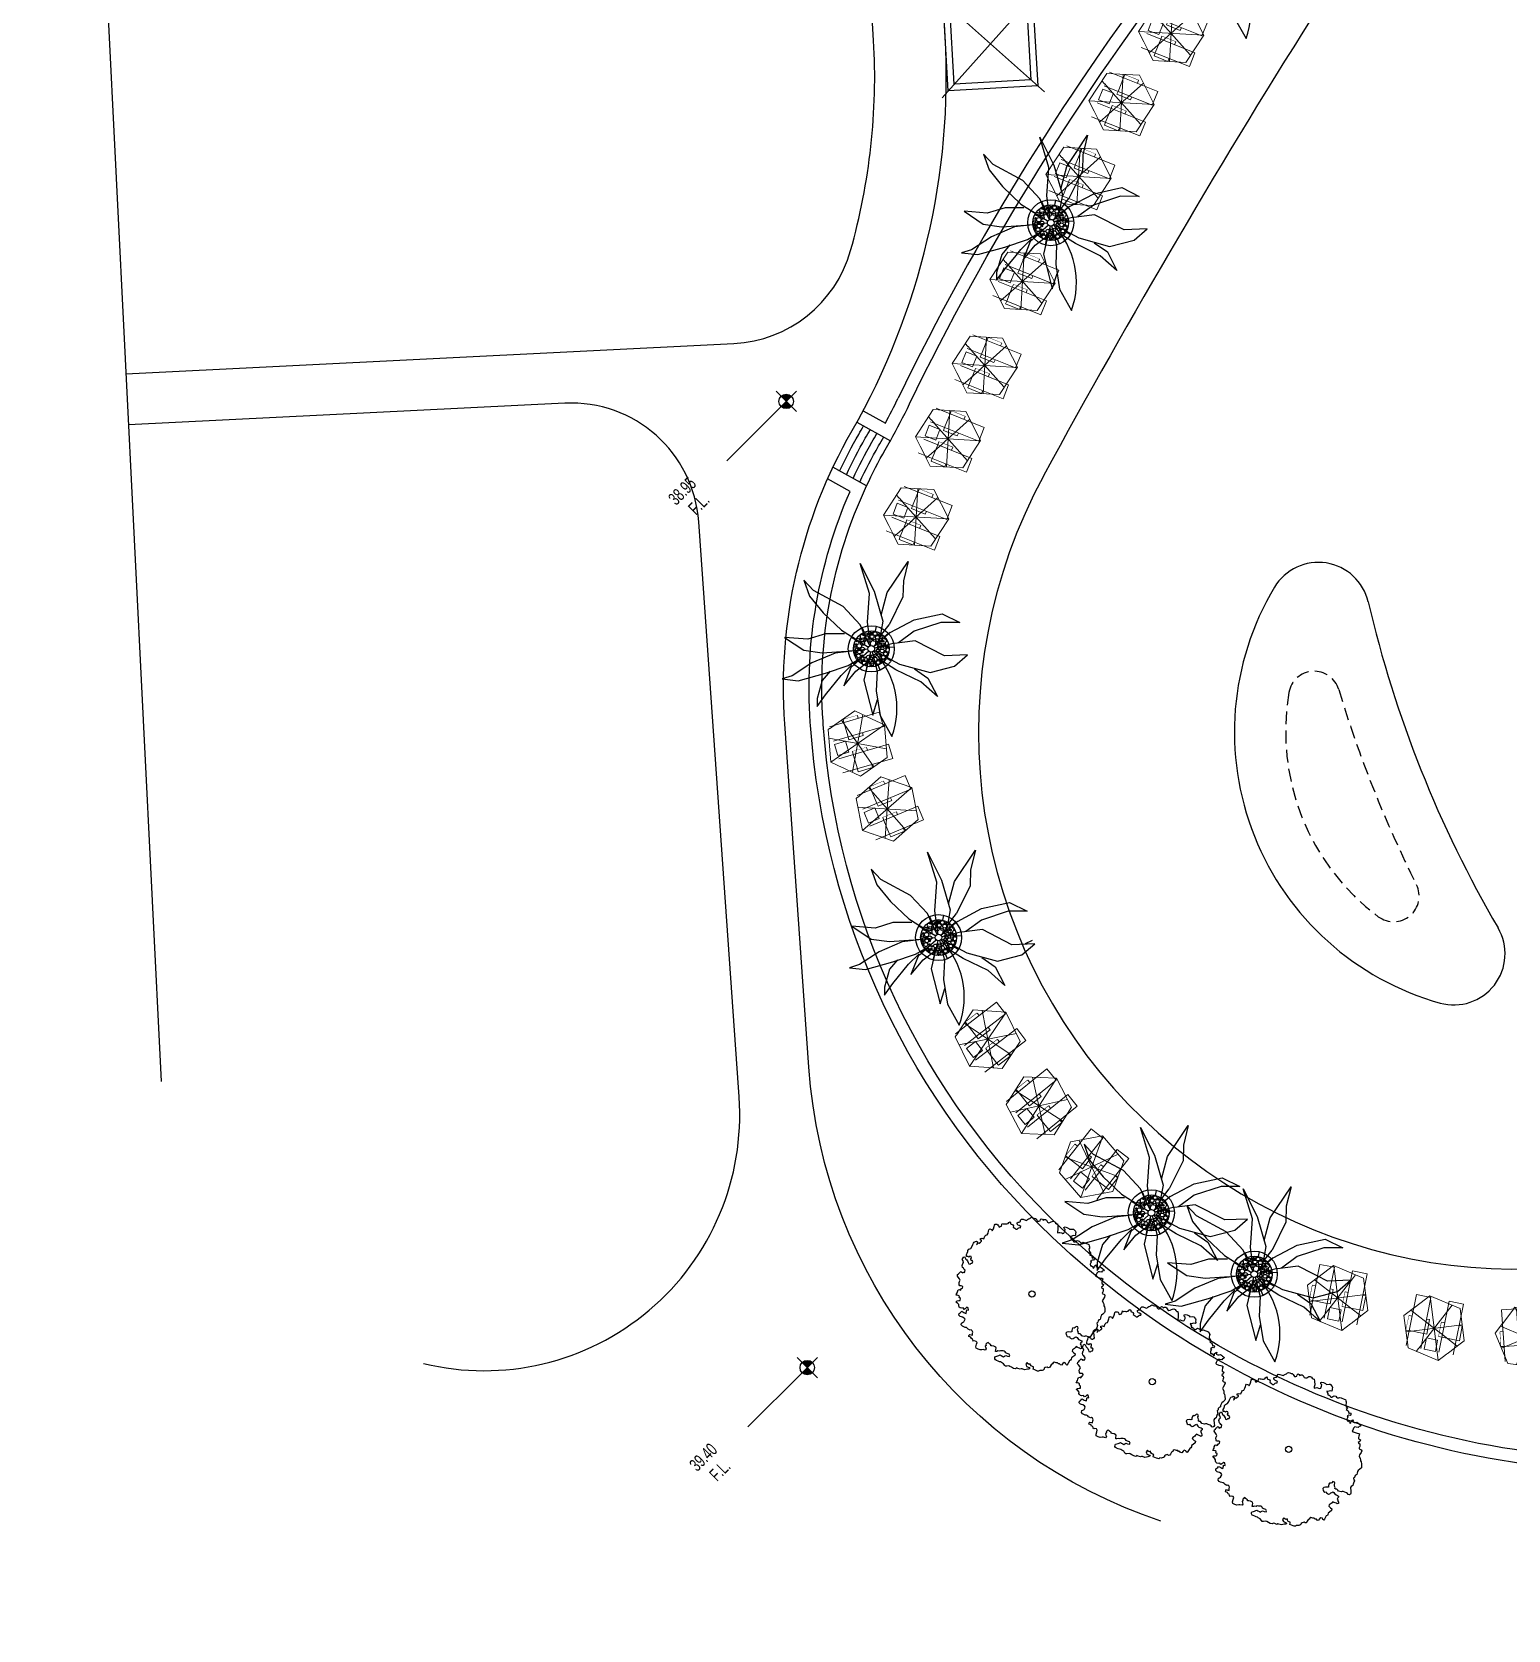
# Model space of a CAD drawing. Extents: x 309418 to 1212698, y 3438380 to 6877191.
# Drawn here: x 606401.6 to 606459.2, y 3438819.9 to 3438882.4 of the extents above; entities that cross this region are included whole.
import ezdxf
from ezdxf.enums import TextEntityAlignment as Align

# ---------------------------------------------------------------- set-up
doc = ezdxf.new("R2010")
doc.units = 0
doc.header["$MEASUREMENT"] = 0
doc.set_wipeout_variables(frame=1)
doc.linetypes.add('DASHED', pattern=[0.75, 0.5, -0.25])
for name, color, linetype in [('ACTIVITIES KOISKS', 210, 'Continuous'), ('CR-GL$0$CR-SW', 4, 'Continuous'), ('Draft _ Lines', 20, 'Continuous'), ('DRAFT LINES', 32, 'Continuous'), ('LA-GNRL-NOTES-Text-03', 240, 'Continuous'), ('LA-HARD-PAVE-HATCH-MARBLE-TYPE (PV - MT-BG-01-AN - RA- ∅ - 01)', 227, 'Continuous'), ('LA-HARD-PAVE-HATCH-WOOD-TYPE( PV - WO-DW-01-∅ - ∅-∅ - 04)', 17, 'Continuous'), ('LA-HARD-PAVE-LINE-01', 30, 'Continuous'), ('LA-PLNT-PALMS', 251, 'Continuous'), ('LA-PLNT-TREE-TRUNK', 52, 'Continuous'), ('LA-RC WALL', 5, 'Continuous'), ('LA-STAIRS', 10, 'Continuous'), ('Tree-Delonix regia', 71, 'Continuous')]:
    doc.layers.add(name, color=color, linetype=linetype)
doc.layers.add('HW-LA-SF-LOUNGE CHAIRS', color=215, linetype='Continuous', lineweight=0)
doc.layers.add('L-CON-SF-CABANA', color=215, linetype='Continuous', lineweight=0)
doc.layers.add('LA-GRAD-Spot Levels', color=7, linetype='Continuous', true_color=0xa50029)
doc.styles.add('TXT- (3)', font='gh-general font.shx', dxfattribs={"width": 0.7})

# ---------------------------------------------------------------- blocks, each defined once
blk = doc.blocks.new('Lounge 1')
at = {"lineweight": 13, "extrusion": (0, 0, -1)}
blk.add_line((0.411, 1.439), (0.411, 0.859), dxfattribs=at)
blk.add_wipeout([(0.29, 0.859), (0.29, 0), (-0.29, 0), (-0.29, 0.859), (-0.411, 0.859), (-0.411, 1.439), (-0.29, 1.439), (-0.29, 2.03), (0.29, 2.03), (0.29, 1.439), (0.411, 1.439), (0.411, 0.859)])
at = {"extrusion": (0, 0, -1)}
for p, q in [((-0.29, 2.03), (-0.29, 0)), ((0.29, 2.03), (0.29, 0)), ((0.29, 0), (-0.29, 0))]:
    blk.add_line(p, q, dxfattribs=at)
at = {"lineweight": 13, "extrusion": (0, 0, -1)}
for p, q in [((-0.29, 1.439), (-0.411, 1.439)), ((-0.411, 1.439), (-0.411, 0.859)), ((0.411, 1.439), (0.29, 1.439)), ((-0.29, 0.859), (-0.411, 0.859)), ((0.411, 0.859), (0.29, 0.859))]:
    blk.add_line(p, q, dxfattribs=at)
blk.add_lwpolyline([(0.29, 1.439), (-0.29, 1.439)])
blk = doc.blocks.new('umbrella')
blk.add_lwpolyline([(-0.328, 1.236), (-1.23, 0.331), (-0.897, -0.902), (0.338, -1.231), (1.239, -0.326), (0.907, 0.907)], close=True)
for points in [[(0.329, -1.229), (-0.331, 1.235)], [(1.074, 0.287), (-1.064, -0.282)]]:
    blk.add_lwpolyline(points)
at = {"layer": 'L-CON-SF-CABANA', "extrusion": (0, 0, -1)}
for p, q in [((0.575, 0.995), (-0.571, -0.989)), ((-0.987, 0.575), (0.996, -0.57))]:
    blk.add_line(p, q, dxfattribs=at)
blk = doc.blocks.new('LA-SIDE TABLE-0')
at = {"layer": 'HW-LA-SF-LOUNGE CHAIRS'}
blk.add_lwpolyline([(-0.161, 0.157), (0.161, -0.157), (-0.153, -0.479), (-0.475, -0.166)], close=True, dxfattribs=at)
blk = doc.blocks.new('*U421')
at = {"layer": 'HW-LA-SF-LOUNGE CHAIRS', "rotation": 30.44760118810925}
blk.add_blockref('Lounge 1', (1.148, -0.666), dxfattribs=at)
blk.add_blockref('Lounge 1', (0.027, -1.325), dxfattribs=at)
at = {"rotation": 74.65787302724749}
blk.add_blockref('LA-SIDE TABLE-0', (-0.441, 0.755), dxfattribs=at)
at = {"layer": 'HW-LA-SF-LOUNGE CHAIRS', "rotation": 33.95659446592843}
blk.add_blockref('umbrella', (0.005, -0.004), dxfattribs=at)
blk = doc.blocks.new('*U422')
at = {"layer": 'HW-LA-SF-LOUNGE CHAIRS', "rotation": 31.83241864095566}
blk.add_blockref('Lounge 1', (1.163, -0.638), dxfattribs=at)
blk.add_blockref('Lounge 1', (0.059, -1.323), dxfattribs=at)
at = {"rotation": 76.04269048009391}
blk.add_blockref('LA-SIDE TABLE-0', (-0.46, 0.744), dxfattribs=at)
at = {"layer": 'HW-LA-SF-LOUNGE CHAIRS', "rotation": 35.34141191877483}
blk.add_blockref('umbrella', (0.005, -0.004), dxfattribs=at)
blk = doc.blocks.new('*U466')
at = {"layer": 'HW-LA-SF-LOUNGE CHAIRS', "rotation": 71.50284653801025}
blk.add_blockref('Lounge 1', (1.303, 0.252), dxfattribs=at)
blk.add_blockref('Lounge 1', (0.89, -0.981), dxfattribs=at)
at = {"rotation": 115.7131183771485}
blk.add_blockref('LA-SIDE TABLE-0', (-0.829, 0.279), dxfattribs=at)
at = {"layer": 'HW-LA-SF-LOUNGE CHAIRS', "rotation": 75.01183981582942}
blk.add_blockref('umbrella', (0.006, 0), dxfattribs=at)
blk = doc.blocks.new('*U467')
at = {"layer": 'HW-LA-SF-LOUNGE CHAIRS', "rotation": 71.50284653801025}
blk.add_blockref('Lounge 1', (1.303, 0.252), dxfattribs=at)
blk.add_blockref('Lounge 1', (0.89, -0.981), dxfattribs=at)
at = {"rotation": 115.7131183771485}
blk.add_blockref('LA-SIDE TABLE-0', (-0.829, 0.279), dxfattribs=at)
at = {"layer": 'HW-LA-SF-LOUNGE CHAIRS', "rotation": 75.01183981582942}
blk.add_blockref('umbrella', (0.006, 0), dxfattribs=at)
blk = doc.blocks.new('*U468')
at = {"layer": 'HW-LA-SF-LOUNGE CHAIRS', "rotation": 86.93205961759354}
for p in [(1.189, 0.589), (1.119, -0.709)]:
    blk.add_blockref('Lounge 1', p, dxfattribs=at)
at = {"rotation": 131.1423314567318}
blk.add_blockref('LA-SIDE TABLE-0', (-0.873, 0.049), dxfattribs=at)
at = {"layer": 'HW-LA-SF-LOUNGE CHAIRS', "rotation": 90.44105289541272}
blk.add_blockref('umbrella', (0.006, 0.002), dxfattribs=at)
blk = doc.blocks.new('GH-B-LA-HD-FURN-Tree-Pit-140-C2')
blk.add_wipeout([(-0.285, 0.639), (-0.331, 0.617), (-0.371, 0.593), (-0.464, 0.524), (-0.509, 0.48), (-0.547, 0.437), (-0.566, 0.411), (-0.593, 0.373), (-0.614, 0.337), (-0.643, 0.276), (-0.665, 0.22), (-0.683, 0.154), (-0.692, 0.107), (-0.698, 0.047), (-0.7, 0.008), (-0.7, -0.016), (-0.696, -0.075), (-0.684, -0.149), (-0.657, -0.241), (-0.632, -0.301), (-0.605, -0.352), (-0.578, -0.395), (-0.516, -0.473), (-0.43, -0.552), (-0.377, -0.59), (-0.308, -0.629), (-0.192, -0.673), (-0.137, -0.686), (-0.026, -0.7), (0.028, -0.699), (0.16, -0.681), (0.232, -0.66), (0.287, -0.638), (0.411, -0.567), (0.473, -0.516), (0.517, -0.472), (0.565, -0.413), (0.608, -0.346), (0.66, -0.234), (0.679, -0.17), (0.695, -0.08), (0.699, 0.027), (0.674, 0.189), (0.649, 0.262), (0.618, 0.329), (0.576, 0.398), (0.529, 0.458), (0.47, 0.518), (0.414, 0.565), (0.336, 0.614), (0.277, 0.643), (0.234, 0.66), (0.176, 0.677), (0.135, 0.687), (0.1, 0.693), (0.045, 0.699), (0.004, 0.7), (-0.03, 0.699), (-0.071, 0.696), (-0.096, 0.693), (-0.124, 0.689), (-0.195, 0.672)])
at = {"linetype": 'Continuous', "ltscale": 7}
blk.add_circle((0, 0), 0.7, dxfattribs=at)
for centre, radius in [((0, 0), 0.7), ((-0.106, 0.624, 0), 0.0312), ((-0.592, 0.009, 0), 0.0312), ((-0.526, 0.216, 0), 0.0751), ((-0.542, 0.345, 0), 0.0312), ((-0.482, 0.387, 0), 0.0312), ((-0.442, 0.118, 0), 0.0312), ((-0.432, -0.011, 0), 0.0312), ((-0.385, 0.277, 0), 0.0744), ((-0.38, 0.429, 0), 0.0489), ((-0.345, 0.538, 0), 0.0489), ((-0.319, 0.363, 0), 0.0312), ((-0.319, 0.189, 0), 0.0312), ((-0.223, 0.255, 0), 0.0751), ((-0.203, 0.436, 0), 0.0864), ((-0.239, 0.566, 0), 0.0312), ((-0.046, 0.394, 0), 0.0751), ((-0.067, 0.526, 0), 0.0489), ((0.025, 0.561, 0), 0.0312), ((0.091, 0.494, 0), 0.0489), ((0.075, 0.397, 0), 0.0312), ((0.163, 0.33, 0), 0.0312), ((0.221, 0.245, 0), 0.0744), ((0.226, 0.418, 0), 0.0751), ((0.247, 0.56, 0), 0.0312), ((0.336, -0.05, 0), 0.0744), ((0.328, 0.519, 0), 0.0489), ((0.314, 0.186, 0), 0.0312), ((0.342, 0.102, 0), 0.0489), ((0.39, 0.277, 0), 0.0744), ((0.396, 0.429, 0), 0.0489), ((0.498, 0.095, 0), 0.0751), ((0.498, -0.073, 0), 0.0751), ((0.48, 0.346, 0), 0.0312), ((0.553, 0.255, 0), 0.0751), ((0.602, 0.143, 0), 0.0312), ((-0.664, -0.034, 0), 0.0312), ((-0.602, -0.135, 0), 0.0744), ((-0.523, -0.055, 0), 0.0312), ((-0.508, -0.414, 0), 0.0312), ((-0.505, -0.182, 0), 0.0312), ((-0.43, -0.174, 0), 0.0312), ((-0.406, -0.372, 0), 0.0489), ((-0.386, -0.273, 0), 0.0489), ((-0.327, -0.118, 0), 0.0744), ((-0.345, -0.437, 0), 0.0312), ((-0.285, -0.24, 0), 0.0489), ((-0.249, -0.546, 0), 0.0751), ((-0.229, -0.365, 0), 0.0864), ((-0.214, -0.155, 0), 0.0312), ((-0.175, -0.631, 0), 0.0312), ((-0.144, -0.505, 0), 0.0312), ((-0.11, -0.277, 0), 0.0489), ((-0.086, -0.557, 0), 0.0489), ((0.043, -0.574, 0), 0.0751), ((0.028, -0.318, 0), 0.0489), ((0.011, -0.474, 0), 0.0312), ((0.049, -0.404, 0), 0.0312), ((0.112, -0.242, 0), 0.0489), ((0.195, -0.556, 0), 0.0744), ((0.2, -0.382, 0), 0.0751), ((0.184, -0.17, 0), 0.0312), ((0.211, -0.253, 0), 0.0489), ((0.255, -0.157, 0), 0.0312), ((0.274, -0.477, 0), 0.0312), ((0.346, -0.263, 0), 0.0489), ((0.37, -0.372, 0), 0.0489), ((0.384, -0.154, 0), 0.0312), ((0.454, -0.455, 0), 0.0312), ((0.456, -0.261, 0), 0.0312), ((0.521, -0.179, 0), 0.0312), ((0.01, -0.669, 0), 0.0312)]:
    blk.add_circle(centre, radius)
for centre, radius, start, end in [((-0.141, 0.712, 0), 0.0489, 225.13359, 337.31896), ((0.053, 0.676, 0), 0.0744, 161.29619, 9.73208), ((0.228, 0.639, 0), 0.0312, 117.36186, 23.37918), ((-0.738, 0.073, 0), 0.0751, 300.56995, 48.13189), ((-0.667, 0.152, 0), 0.0312, 228.25091, 106.0031), ((-0.703, 0.259, 0), 0.0489, 338.95156, 340.5973), ((-0.617, 0.292, 0), 0.0312, 212.38699, 96.93294), ((-0.532, 0.493, 0), 0.0744, 249.8969, 24.44616), ((0.491, 0.534, 0), 0.0312, 191.31199, 263.52729), ((0.572, 0.436, 0), 0.0864, 143.86727, 290.7577), ((0.676, 0.067, 0), 0.0751, 82.37222, 288.96734), ((-0.683, -0.259, 0), 0.0489, 330.55443, 70.90521), ((-0.558, -0.308, 0), 0.0744, 243.04684, 174.73742), ((-0.568, -0.456, 0), 0.0312, 13.63317, 63.92155), ((-0.411, -0.524, 0), 0.0744, 297.59757, 166.13286), ((-0.345, -0.612, 0), 0.0312, 335.79609, 145.33578), ((0.364, -0.524, 0), 0.0744, 340.2974, 269.33505), ((0.527, -0.546, 0), 0.0751, 97.23348, 170.67419), ((0.547, -0.365, 0), 0.0864, 29.69595, 262.86872), ((0.661, -0.083, 0), 0.0489, 40.76282, 304.86097), ((0.672, -0.262, 0), 0.0489, 95.69847, 221.74846), ((0.664, -0.168, 0), 0.0312, 47.4763, 284.07386), ((0.73, -0.03, 0), 0.0312, 164.22546, 190.99296), ((-0.126, -0.734, 0), 0.0751, 29.1719, 131.34724), ((0.145, -0.71, 0), 0.0751, 33.568, 169.58741)]:
    blk.add_arc(centre, radius, start, end)
blk = doc.blocks.new('P200')
blk.add_lwpolyline([(0, -0.1), (0, 0.1)])
blk = doc.blocks.new('COARSE GRAVEL')
blk.add_wipeout([(0.677, 0.593), (0.693, 0.574), (0.693, 0.574), (0.73, 0.527), (0.758, 0.485), (0.793, 0.425), (0.81, 0.393), (0.831, 0.346), (0.85, 0.297), (0.867, 0.242), (0.883, 0.174), (0.894, 0.105), (0.899, 0.041), (0.9, -0.016), (0.898, -0.066), (0.892, -0.123), (0.88, -0.186), (0.867, -0.24), (0.848, -0.301), (0.82, -0.372), (0.79, -0.431), (0.757, -0.487), (0.72, -0.54), (0.681, -0.589), (0.641, -0.632), (0.605, -0.666), (0.579, -0.689), (0.53, -0.728), (0.477, -0.763), (0.444, -0.783), (0.404, -0.804), (0.374, -0.819), (0.305, -0.847), (0.25, -0.865), (0.153, -0.887), (0.088, -0.896), (0.02, -0.9), (-0.062, -0.898), (-0.179, -0.882), (-0.241, -0.867), (-0.295, -0.85), (-0.358, -0.826), (-0.43, -0.791), (-0.464, -0.771), (-0.526, -0.731), (-0.571, -0.696), (-0.616, -0.656), (-0.68, -0.59), (-0.714, -0.548), (-0.748, -0.5), (-0.791, -0.43), (-0.832, -0.343), (-0.866, -0.245), (-0.889, -0.14), (-0.899, -0.041), (-0.897, 0.077), (-0.881, 0.186), (-0.856, 0.277), (-0.839, 0.326), (-0.811, 0.39), (-0.778, 0.452), (-0.742, 0.509), (-0.702, 0.563), (-0.651, 0.621), (-0.592, 0.678), (-0.491, 0.754), (-0.4, 0.806), (-0.329, 0.838), (-0.192, 0.879), (-0.105, 0.894), (0.013, 0.9), (0.085, 0.896), (0.203, 0.877), (0.251, 0.864), (0.353, 0.828), (0.407, 0.803), (0.424, 0.794), (0.47, 0.768), (0.49, 0.755), (0.524, 0.732), (0.558, 0.706), (0.616, 0.656), (0.651, 0.622)])
at = {"rotation": 45.00000000604048}
blk.add_blockref('GH-B-LA-HD-FURN-Tree-Pit-140-C2', (0, 0), dxfattribs=at)
at = {"layer": 'LA-HARD-PAVE-HATCH-WOOD-TYPE( PV - WO-DW-01-∅ - ∅-∅ - 04)'}
blk.add_circle((0, 0), 0.9, dxfattribs=at)
at = {"layer": 'LA-HARD-PAVE-LINE-01'}
blk.add_circle((0, 0), 0.7, dxfattribs=at)
at = {"layer": 'LA-HARD-PAVE-HATCH-WOOD-TYPE( PV - WO-DW-01-∅ - ∅-∅ - 04)'}
for p, rotation in [((-0.24, 0.763), 197.4295865630063), ((0.252, 0.759), 161.6197243753375), ((-0.8, 0.013), 269.0493109383438), ((-0.641, 0.479), 233.239448750675), ((0.649, 0.468), 125.8098621876688), ((-0.656, -0.457), 304.8591731260126), ((0.633, -0.489), 52.28875968901892), ((0.8, -0.027), 88.09862187668766), ((-0.265, -0.755), 340.6690353136814), ((0.227, -0.767), 16.47889750135008)]:
    blk.add_blockref('P200', p, dxfattribs=dict(at, rotation=rotation))
blk = doc.blocks.new('GH-B-LA-PL-PALM')
for p, q in [((-1.517, 2.964), (-2.174, 3.082)), ((-2.174, 3.082), (-1.583, 2.408)), ((-0.725, 2.373), (-1.517, 2.964)), ((-2.808, 1.298), (-2.97, 2.047)), ((-2.97, 2.047), (-2.513, 1.474)), ((-1.583, 2.408), (-1.319, 1.141)), ((-0.226, 1.232), (-0.725, 2.373)), ((-1.933, 0.598), (-2.808, 1.298)), ((-2.513, 1.474), (-1.587, 0.875)), ((-1.587, 0.875), (-0.851, 0.675)), ((-1.319, 1.141), (-0.653, 0.504)), ((-0.022, 0.123), (-0.226, 1.232)), ((-0.955, 0.175), (-1.933, 0.598)), ((-0.955, 0.175), (-0.123, 0.023)), ((-0.653, 0.504), (-0.099, 0.076)), ((-0.585, -0.034), (-1.172, -0.045)), ((0.206, -1.184), (0.662, -1.757)), ((0.662, -1.757), (1.267, -2.163)), ((1.267, -2.163), (1.777, -2.915))]:
    blk.add_line(p, q)
for points in [[(-0.451, 1.808), (-0.499, 2.44), (-0.17, 3.188), (-0.209, 2.316), (0.031, 1.265), (0.106, 0.609)], [(0.075, 0.1), (0.543, 0.728), (1.155, 1.179), (1.809, 1.901), (2.162, 2.778)], [(0.112, 0.054), (1.131, 0.546), (1.977, 1.672), (1.392, 1.44)], [(-0.085, -0.091), (-0.721, -0.772), (-1.64, -1.411), (-2.332, -2.431), (-1.827, -1.319), (-1.132, -0.325), (-0.476, 0.023), (-0.125, 0.006)], [(0.484, -0.064), (1.072, -0.167), (1.803, 0.069), (1.06, 0.076), (0.462, 0.223)], [(-1.27, -0.522), (-2.104, -0.891), (-3.563, -1.025), (-2.852, -0.688), (-2.355, -0.309), (-1.172, -0.045)], [(-0.056, -0.112), (-0.459, -0.92), (-0.598, -1.887), (-0.356, -3.184), (-0.437, -3.729), (-0.092, -3.173), (0.082, -2.348), (0.165, -1.363), (0.015, -0.124)], [(0.089, -0.087), (1.018, -0.999), (1.885, -1.46), (2.766, -1.745), (3.106, -1.976), (2.762, -1.439), (1.868, -0.796), (1.076, -0.298), (0.553, -0.094), (0.123, -0.021)], [(1.682, -0.703), (2.163, -0.713), (2.841, -0.428), (3.079, -0.234), (2.524, -0.261), (1.55, -0.256), (0.968, -0.194)], [(1.777, -2.915), (1.7, -2.02), (1.329, -1.394), (0.682, -0.702)]]:
    blk.add_lwpolyline(points)
blk.add_arc((3.175, -0.24), 3.184, 108.55511, 173.42729)
at = {"layer": 'LA-PLNT-TREE-TRUNK'}
blk.add_circle((0, 0), 0.131, dxfattribs=at)
blk = doc.blocks.new('*U27')
for points in [[(0, -0.00113, -0.414214), (-0.00113, 0), (0, 0)], [(0, 0.00113, -0.414214), (0.00113, 0), (0, 0)]]:
    blk.add_hatch(color=256).paths.add_polyline_path(points)
for p, q in [((-0.01314, 0), (-0.00113, 0)), ((-0.00225, 0), (0.00225, 0)), ((0, 0.00225), (0, -0.00225))]:
    blk.add_line(p, q)
blk.add_circle((0, 0), 0.00113)
at = {"layer": 'LA-GNRL-NOTES-Text-03', "style": 'TXT- (3)', "width": 0.7}
blk.add_attdef('LEVEL', text='', height=0.002, dxfattribs=at).set_placement((-0.00713, -0.00038), align=Align.BOTTOM_CENTER)
blk.add_attdef('TYPE', text='', height=0.002, dxfattribs=at).set_placement((-0.00713, -0.00042), align=Align.TOP_CENTER)
blk = doc.blocks.new('*U456')
at = {"layer": 'HW-LA-SF-LOUNGE CHAIRS', "rotation": 15.53398207630917}
blk.add_blockref('Lounge 1', (0.938, -0.939), dxfattribs=at)
blk.add_blockref('Lounge 1', (-0.315, -1.287), dxfattribs=at)
at = {"rotation": 59.74425391544742}
blk.add_blockref('LA-SIDE TABLE-0', (-0.232, 0.843), dxfattribs=at)
at = {"layer": 'HW-LA-SF-LOUNGE CHAIRS', "rotation": 19.04297535412834}
blk.add_blockref('umbrella', (0.004, -0.005), dxfattribs=at)
blk = doc.blocks.new('*U457')
at = {"layer": 'HW-LA-SF-LOUNGE CHAIRS', "rotation": 9.147516672550568}
blk.add_blockref('Lounge 1', (0.827, -1.037), dxfattribs=at)
blk.add_blockref('Lounge 1', (-0.456, -1.244), dxfattribs=at)
at = {"rotation": 53.35778851168882}
blk.add_blockref('LA-SIDE TABLE-0', (-0.137, 0.864), dxfattribs=at)
at = {"layer": 'HW-LA-SF-LOUNGE CHAIRS', "rotation": 12.65650995036974}
blk.add_blockref('umbrella', (0.003, -0.006), dxfattribs=at)
blk = doc.blocks.new('*U458')
at = {"layer": 'HW-LA-SF-LOUNGE CHAIRS', "rotation": 331.0439287670037}
blk.add_blockref('Lounge 1', (0.011, -1.327), dxfattribs=at)
blk.add_blockref('Lounge 1', (-1.126, -0.697), dxfattribs=at)
at = {"rotation": 15.25420060614196}
blk.add_blockref('LA-SIDE TABLE-0', (0.425, 0.764), dxfattribs=at)
at = {"layer": 'HW-LA-SF-LOUNGE CHAIRS', "rotation": 334.5529220448229}
blk.add_blockref('umbrella', (-0.001, -0.006), dxfattribs=at)
blk = doc.blocks.new('*U459')
at = {"layer": 'HW-LA-SF-LOUNGE CHAIRS', "rotation": 331.0439287670037}
blk.add_blockref('Lounge 1', (0.011, -1.327), dxfattribs=at)
blk.add_blockref('Lounge 1', (-1.126, -0.697), dxfattribs=at)
at = {"rotation": 15.25420060614196}
blk.add_blockref('LA-SIDE TABLE-0', (0.425, 0.764), dxfattribs=at)
at = {"layer": 'HW-LA-SF-LOUNGE CHAIRS', "rotation": 334.5529220448229}
blk.add_blockref('umbrella', (-0.001, -0.006), dxfattribs=at)
blk = doc.blocks.new('*U460')
at = {"layer": 'HW-LA-SF-LOUNGE CHAIRS', "rotation": 331.0439287670037}
blk.add_blockref('Lounge 1', (0.011, -1.327), dxfattribs=at)
blk.add_blockref('Lounge 1', (-1.126, -0.697), dxfattribs=at)
at = {"rotation": 15.25420060614196}
blk.add_blockref('LA-SIDE TABLE-0', (0.425, 0.764), dxfattribs=at)
at = {"layer": 'HW-LA-SF-LOUNGE CHAIRS', "rotation": 334.5529220448229}
blk.add_blockref('umbrella', (-0.001, -0.006), dxfattribs=at)
blk = doc.blocks.new('*U461')
at = {"layer": 'HW-LA-SF-LOUNGE CHAIRS', "rotation": 331.0439287670037}
blk.add_blockref('Lounge 1', (0.011, -1.327), dxfattribs=at)
blk.add_blockref('Lounge 1', (-1.126, -0.697), dxfattribs=at)
at = {"rotation": 15.25420060614196}
blk.add_blockref('LA-SIDE TABLE-0', (0.425, 0.764), dxfattribs=at)
at = {"layer": 'HW-LA-SF-LOUNGE CHAIRS', "rotation": 334.5529220448229}
blk.add_blockref('umbrella', (-0.001, -0.006), dxfattribs=at)
blk = doc.blocks.new('*U462')
at = {"layer": 'HW-LA-SF-LOUNGE CHAIRS', "rotation": 331.0439287670037}
blk.add_blockref('Lounge 1', (0.011, -1.327), dxfattribs=at)
blk.add_blockref('Lounge 1', (-1.126, -0.697), dxfattribs=at)
at = {"rotation": 15.25420060614196}
blk.add_blockref('LA-SIDE TABLE-0', (0.425, 0.764), dxfattribs=at)
at = {"layer": 'HW-LA-SF-LOUNGE CHAIRS', "rotation": 334.5529220448229}
blk.add_blockref('umbrella', (-0.001, -0.006), dxfattribs=at)
blk = doc.blocks.new('*U463')
at = {"layer": 'HW-LA-SF-LOUNGE CHAIRS', "rotation": 331.0439287670037}
blk.add_blockref('Lounge 1', (0.011, -1.327), dxfattribs=at)
blk.add_blockref('Lounge 1', (-1.126, -0.697), dxfattribs=at)
at = {"rotation": 15.25420060614196}
blk.add_blockref('LA-SIDE TABLE-0', (0.425, 0.764), dxfattribs=at)
at = {"layer": 'HW-LA-SF-LOUNGE CHAIRS', "rotation": 334.5529220448229}
blk.add_blockref('umbrella', (-0.001, -0.006), dxfattribs=at)
blk = doc.blocks.new('*U464')
at = {"layer": 'HW-LA-SF-LOUNGE CHAIRS', "rotation": 331.0439287670037}
blk.add_blockref('Lounge 1', (0.011, -1.327), dxfattribs=at)
blk.add_blockref('Lounge 1', (-1.126, -0.697), dxfattribs=at)
at = {"rotation": 15.25420060614196}
blk.add_blockref('LA-SIDE TABLE-0', (0.425, 0.764), dxfattribs=at)
at = {"layer": 'HW-LA-SF-LOUNGE CHAIRS', "rotation": 334.5529220448229}
blk.add_blockref('umbrella', (-0.001, -0.006), dxfattribs=at)
blk = doc.blocks.new('Delonix regia')
at = {"linetype": 'Continuous'}
blk.add_lwpolyline([(2.746, -0.535), (2.736, -0.575), (2.722, -0.616), (2.664, -0.605), (2.668, -0.648), (2.68, -0.697), (2.659, -0.734), (2.623, -0.79), (2.679, -0.804), (2.666, -0.866), (2.599, -0.87), (2.571, -0.833), (2.505, -0.801), (2.5, -0.85), (2.456, -0.861), (2.399, -0.882), (2.358, -0.933), (2.388, -0.966), (2.392, -1.03), (2.362, -1.086), (2.408, -1.09), (2.458, -1.056), (2.512, -1.06), (2.55, -1.08), (2.55, -1.08), (2.55, -1.08), (2.486, -1.111), (2.507, -1.185), (2.541, -1.221), (2.585, -1.246), (2.588, -1.292), (2.596, -1.351), (2.604, -1.444), (2.555, -1.441), (2.514, -1.423), (2.467, -1.426), (2.422, -1.361), (2.392, -1.317), (2.321, -1.31), (2.249, -1.337), (2.204, -1.346), (2.208, -1.393), (2.239, -1.477), (2.272, -1.547), (2.302, -1.59), (2.312, -1.635), (2.27, -1.65), (2.232, -1.678), (2.186, -1.702), (2.151, -1.736), (2.166, -1.812), (2.1, -1.837), (2.038, -1.819), (2.019, -1.86), (2.035, -1.902), (1.996, -1.944), (1.958, -1.972), (1.91, -1.99), (1.87, -2.012), (1.902, -2.096), (1.885, -2.143), (1.825, -2.166), (1.71, -2.188), (1.662, -2.206), (1.629, -2.3), (1.596, -2.34), (1.56, -2.374), (1.55, -2.419), (1.503, -2.477), (1.425, -2.561), (1.385, -2.583), (1.299, -2.574), (1.226, -2.56), (1.175, -2.572), (1.118, -2.601), (1.074, -2.631), (1.024, -2.608), (0.972, -2.614), (0.928, -2.644), (0.877, -2.635), (0.846, -2.681), (0.827, -2.722), (0.737, -2.756), (0.695, -2.772), (0.652, -2.802), (0.576, -2.782), (0.529, -2.786), (0.431, -2.891), (0.385, -2.949), (0.34, -2.959), (0.295, -2.948), (0.268, -2.911), (0.284, -2.864), (0.274, -2.819), (0.248, -2.747), (0.225, -2.687), (0.197, -2.649), (0.156, -2.631), (0.132, -2.585), (0.108, -2.539), (0.119, -2.494), (0.127, -2.443), (0.093, -2.407), (0.09, -2.361), (0.132, -2.345), (0.149, -2.298), (0.191, -2.248), (0.24, -2.23), (0.264, -2.186), (0.236, -2.128), (0.181, -2.128), (0.134, -2.112), (0.106, -2.074), (0.054, -2.08), (-0.004, -2.109), (-0.04, -2.142), (-0.077, -2.115), (-0.112, -2.06), (-0.176, -2.015), (-0.231, -2.015), (-0.275, -2.08), (-0.292, -2.127), (-0.282, -2.171), (-0.237, -2.202), (-0.255, -2.243), (-0.236, -2.332), (-0.193, -2.357), (-0.147, -2.367), (-0.102, -2.378), (-0.061, -2.397), (-0.058, -2.443), (-0.068, -2.488), (-0.076, -2.539), (-0.055, -2.579), (-0.043, -2.629), (-0.027, -2.672), (-0.063, -2.705), (-0.108, -2.695), (-0.158, -2.707), (-0.169, -2.752), (-0.196, -2.789), (-0.214, -2.83), (-0.25, -2.864), (-0.291, -2.845), (-0.295, -2.799), (-0.319, -2.753), (-0.334, -2.711), (-0.346, -2.661), (-0.393, -2.664), (-0.442, -2.662), (-0.532, -2.641), (-0.58, -2.659), (-0.585, -2.756), (-0.574, -2.821), (-0.63, -2.855), (-0.732, -2.839), (-0.793, -2.82), (-0.837, -2.85), (-0.881, -2.86), (-0.929, -2.844), (-1.068, -2.875), (-1.12, -2.881), (-1.124, -2.834), (-1.099, -2.791), (-1.122, -2.731), (-1.179, -2.725), (-1.272, -2.732), (-1.287, -2.69), (-1.279, -2.639), (-1.313, -2.603), (-1.31, -2.555), (-1.344, -2.519), (-1.36, -2.477), (-1.382, -2.437), (-1.427, -2.427), (-1.471, -2.436), (-1.524, -2.422), (-1.601, -2.437), (-1.651, -2.449), (-1.691, -2.416), (-1.695, -2.369), (-1.764, -2.326), (-1.764, -2.326), (-1.808, -2.312), (-1.842, -2.34), (-1.892, -2.329), (-1.931, -2.305), (-1.966, -2.273), (-1.994, -2.238), (-2.044, -2.226), (-2.072, -2.191), (-2.089, -2.145), (-2.112, -2.085), (-2.136, -2.019), (-2.092, -1.995), (-2.057, -1.967), (-2.079, -1.929), (-2.092, -1.874), (-2.071, -1.828), (-2.048, -1.789), (-2.098, -1.777), (-2.108, -1.728), (-2.099, -1.672), (-2.182, -1.673), (-2.205, -1.712), (-2.226, -1.757), (-2.187, -1.864), (-2.201, -1.907), (-2.246, -1.886), (-2.281, -1.853), (-2.323, -1.824), (-2.373, -1.789), (-2.415, -1.699), (-2.436, -1.662), (-2.479, -1.647), (-2.511, -1.561), (-2.531, -1.508), (-2.588, -1.499), (-2.628, -1.431), (-2.645, -1.346), (-2.663, -1.277), (-2.68, -1.231), (-2.745, -1.179), (-2.773, -1.144), (-2.774, -1.1), (-2.759, -1.018), (-2.776, -0.934), (-2.777, -0.889), (-2.808, -0.847), (-2.828, -0.794), (-2.852, -0.728), (-2.861, -0.685), (-2.849, -0.636), (-2.807, -0.605), (-2.765, -0.597), (-2.724, -0.627), (-2.685, -0.65), (-2.639, -0.671), (-2.594, -0.692), (-2.585, -0.734), (-2.567, -0.803), (-2.559, -0.845), (-2.512, -0.85), (-2.466, -0.871), (-2.441, -0.937), (-2.397, -0.996), (-2.354, -0.988), (-2.336, -0.936), (-2.366, -0.856), (-2.385, -0.803), (-2.371, -0.76), (-2.375, -0.709), (-2.399, -0.665), (-2.434, -0.632), (-2.465, -0.591), (-2.51, -0.57), (-2.537, -0.519), (-2.582, -0.498), (-2.611, -0.464), (-2.558, -0.421), (-2.507, -0.395), (-2.484, -0.356), (-2.507, -0.274), (-2.545, -0.212), (-2.573, -0.178), (-2.539, -0.149), (-2.556, -0.103), (-2.551, -0.056), (-2.552, -0.011), (-2.602, 0.001), (-2.656, 0.003), (-2.686, -0.038), (-2.733, -0.033), (-2.767, -0.083), (-2.788, -0.129), (-2.846, -0.136), (-2.889, -0.061), (-2.924, -0.028), (-2.98, 0.019), (-3.016, 0.096), (-3.039, 0.178), (-2.996, 0.225), (-2.908, 0.273), (-2.844, 0.304), (-2.832, 0.354), (-2.864, 0.418), (-2.903, 0.441), (-2.888, 0.484), (-2.865, 0.523), (-2.882, 0.569), (-2.882, 0.569), (-2.865, 0.616), (-2.877, 0.66), (-2.893, 0.702), (-2.854, 0.725), (-2.806, 0.726), (-2.782, 0.674), (-2.761, 0.629), (-2.698, 0.683), (-2.656, 0.699), (-2.634, 0.755), (-2.635, 0.807), (-2.674, 0.827), (-2.698, 0.905), (-2.69, 0.952), (-2.699, 1.001), (-2.729, 1.046), (-2.749, 1.1), (-2.765, 1.155), (-2.755, 1.22), (-2.691, 1.261), (-2.651, 1.246), (-2.601, 1.229), (-2.537, 1.244), (-2.493, 1.265), (-2.484, 1.312), (-2.502, 1.384), (-2.523, 1.428), (-2.54, 1.474), (-2.536, 1.545), (-2.484, 1.582), (-2.441, 1.572), (-2.396, 1.567), (-2.35, 1.571), (-2.336, 1.524), (-2.327, 1.475), (-2.313, 1.428), (-2.294, 1.387), (-2.215, 1.434), (-2.172, 1.459), (-2.143, 1.404), (-2.084, 1.479), (-2.097, 1.526), (-2.188, 1.536), (-2.232, 1.55), (-2.218, 1.616), (-2.27, 1.662), (-2.295, 1.705), (-2.297, 1.757), (-2.277, 1.799), (-2.236, 1.827), (-2.222, 1.907), (-2.236, 1.98), (-2.17, 1.978), (-2.117, 1.929), (-2.079, 1.899), (-2.018, 1.944), (-2.022, 2.003), (-1.982, 2.035), (-1.991, 2.084), (-2.011, 2.125), (-2.041, 2.157), (-1.986, 2.174), (-1.937, 2.183), (-1.898, 2.206), (-1.829, 2.232), (-1.785, 2.209), (-1.78, 2.159), (-1.701, 2.171), (-1.661, 2.155), (-1.614, 2.182), (-1.613, 2.225), (-1.642, 2.258), (-1.642, 2.258), (-1.667, 2.295), (-1.655, 2.339), (-1.596, 2.406), (-1.544, 2.42), (-1.5, 2.436), (-1.475, 2.491), (-1.461, 2.575), (-1.451, 2.624), (-1.402, 2.659), (-1.358, 2.647), (-1.315, 2.652), (-1.269, 2.652), (-1.222, 2.647), (-1.217, 2.604), (-1.229, 2.56), (-1.182, 2.555), (-1.157, 2.519), (-1.077, 2.56), (-1.077, 2.605), (-1.067, 2.654), (-1.067, 2.699), (-1.019, 2.768), (-0.941, 2.803), (-0.896, 2.803), (-0.863, 2.866), (-0.848, 2.917), (-0.779, 2.943), (-0.727, 2.956), (-0.709, 2.906), (-0.746, 2.825), (-0.741, 2.781), (-0.746, 2.734), (-0.777, 2.666), (-0.801, 2.623), (-0.774, 2.566), (-0.729, 2.566), (-0.689, 2.535), (-0.624, 2.559), (-0.609, 2.61), (-0.639, 2.644), (-0.606, 2.691), (-0.559, 2.702), (-0.529, 2.742), (-0.552, 2.79), (-0.606, 2.798), (-0.613, 2.846), (-0.642, 2.88), (-0.589, 2.934), (-0.538, 2.948), (-0.47, 2.979), (-0.434, 3.003), (-0.379, 3.007), (-0.338, 2.988), (-0.297, 2.97), (-0.202, 2.988), (-0.133, 3.014), (-0.083, 3.032), (-0.03, 3.041), (0.02, 3.014), (0.061, 2.996), (0.072, 2.949), (0.007, 2.913), (-0.043, 2.895), (0.009, 2.892), (0.054, 2.908), (0.075, 2.866), (0.141, 2.856), (0.19, 2.846), (0.224, 2.876), (0.194, 2.91), (0.237, 2.948), (0.281, 2.92), (0.326, 2.846), (0.425, 2.883), (0.475, 2.885), (0.52, 2.856), (0.596, 2.879), (0.664, 2.91), (0.711, 2.933), (0.76, 2.94), (0.792, 2.867), (0.777, 2.817), (0.865, 2.838), (0.943, 2.873), (0.999, 2.905), (1.042, 2.91), (1.084, 2.858), (1.101, 2.813), (1.084, 2.767), (1.062, 2.72), (1.108, 2.703), (1.151, 2.679), (1.209, 2.706), (1.251, 2.728), (1.268, 2.683), (1.303, 2.651), (1.327, 2.615), (1.327, 2.615), (1.357, 2.583), (1.398, 2.554), (1.447, 2.564), (1.496, 2.553), (1.491, 2.506), (1.456, 2.478), (1.491, 2.385), (1.477, 2.342), (1.433, 2.318), (1.443, 2.232), (1.44, 2.178), (1.475, 2.146), (1.538, 2.139), (1.583, 2.118), (1.611, 2.084), (1.655, 2.107), (1.637, 2.176), (1.617, 2.229), (1.629, 2.278), (1.661, 2.313), (1.704, 2.299), (1.738, 2.267), (1.788, 2.255), (1.823, 2.283), (1.883, 2.283), (1.923, 2.237), (1.957, 2.145), (1.981, 2.101), (2.028, 2.096), (2.078, 2.084), (2.119, 2.055), (2.163, 2.056), (2.206, 2.042), (2.226, 1.989), (2.246, 1.936), (2.274, 1.902), (2.278, 1.85), (2.257, 1.805), (2.252, 1.758), (2.287, 1.726), (2.325, 1.703), (2.372, 1.72), (2.416, 1.721), (2.434, 1.675), (2.419, 1.632), (2.471, 1.614), (2.506, 1.582), (2.508, 1.537), (2.479, 1.451), (2.497, 1.405), (2.538, 1.375), (2.583, 1.355), (2.626, 1.341), (2.67, 1.304), (2.683, 1.249), (2.671, 1.199), (2.673, 1.155), (2.701, 1.12), (2.643, 1.053), (2.544, 0.956), (2.469, 0.913), (2.435, 0.885), (2.476, 0.855), (2.517, 0.826), (2.548, 0.762), (2.566, 0.716), (2.604, 0.692), (2.684, 0.722), (2.732, 0.755), (2.734, 0.809), (2.766, 0.843), (2.812, 0.823), (2.843, 0.759), (2.866, 0.677), (2.861, 0.63), (2.942, 0.555), (2.97, 0.52), (2.958, 0.41), (2.935, 0.372), (2.891, 0.348), (2.859, 0.313), (2.812, 0.296), (2.786, 0.346), (2.745, 0.376), (2.7, 0.397), (2.676, 0.441), (2.651, 0.386), (2.637, 0.343), (2.602, 0.315), (2.626, 0.271), (2.63, 0.22), (2.612, 0.168), (2.646, 0.136), (2.689, 0.122), (2.739, 0.11), (2.77, 0.047), (2.771, 0.002), (2.766, -0.045), (2.803, -0.084), (2.849, -0.105), (2.869, -0.157), (2.913, -0.276), (2.93, -0.323), (2.9, -0.364), (2.886, -0.407), (2.845, -0.437), (2.799, -0.455), (2.766, -0.489)], close=True, dxfattribs=at)
blk.add_circle((0, 0), 0.122, dxfattribs=at)
blk = doc.blocks.new('*U398')
at = {"layer": 'HW-LA-SF-LOUNGE CHAIRS', "rotation": 44.77579133911643}
blk.add_blockref('Lounge 1', (1.277, -0.361), dxfattribs=at)
blk.add_blockref('Lounge 1', (0.354, -1.277), dxfattribs=at)
at = {"rotation": 88.98606317825467}
blk.add_blockref('LA-SIDE TABLE-0', (-0.615, 0.622), dxfattribs=at)
at = {"layer": 'HW-LA-SF-LOUNGE CHAIRS', "rotation": 48.2847846169356}
blk.add_blockref('umbrella', (0.006, -0.003), dxfattribs=at)
blk = doc.blocks.new('PERGOLA')
at = {"layer": 'ACTIVITIES KOISKS'}
for points in [[(-833.591, 8582.916), (-837.591, 8578.916)], [(-837.591, 8582.916), (-833.591, 8578.916)]]:
    blk.add_lwpolyline(points, dxfattribs=at)
for points in [[(-837.341, 8582.666), (-833.841, 8582.666), (-833.841, 8579.166), (-837.341, 8579.166)], [(-837.091, 8582.416), (-834.091, 8582.416), (-834.091, 8579.416), (-837.091, 8579.416)]]:
    blk.add_lwpolyline(points, close=True, dxfattribs=at)

msp = doc.modelspace()

# ---------------------------------------------------------------- linework, layer by layer
at = {"layer": 'CR-GL$0$CR-SW'}
msp.add_line((606401.55447, 3438942.61319), (606406.60126, 3438841.33886), dxfattribs=at)
at = {"layer": 'Draft _ Lines', "color": 114, "linetype": 'DASHED', "true_color": 0x139b48}
for centre, radius, start, end in [((606451.67076, 3438856.38216), 1, 16.8048512, 170.0935398), ((606498.57822, 3438870.54869), 48, 196.8048512, 206.626137), ((606459.55148, 3438855.00584), 9, 170.0935398, 233.3374485), ((606454.77468, 3438848.58851), 1, 233.3374485, 26.626137)]:
    msp.add_arc(centre, radius, start, end, dxfattribs=at)
at = {"layer": 'DRAFT LINES'}
for points in [[(606445.68295, 3438824.15681, -0.30358472), (606431.9199, 3438841.90549), (606430.97797, 3438855.32015, -0.14881912), (606433.60683, 3438866.7867, 0.14545462), (606437.248, 3438882.20194), (606437.01236, 3438886.33673, -0.25737894), (606441.26862, 3438895.21818), (606462.96985, 3438910.71348, -0.61719299), (606471.19042, 3438906.37243, 0.02568605), (606472.59294, 3438860.21172, 0.16337551), (606477.47861, 3438848.83483, -0.17919846), (606481.68292, 3438838.15015, -0.00033594), (606481.83716, 3438830.27232, -0.40149233), (606472.27639, 3438819.89944, -0.40149233)], [(606405.22248, 3438869.007), (606428.98925, 3438870.19138, 0.32192503), (606433.55223, 3438873.82643, 0.08322631), (606434.45254, 3438882.04263), (606433.22801, 3438903.52934, 0.41212496), (606427.98725, 3438908.23866), (606403.32869, 3438907.00983)], [(606416.86438, 3438830.31849, 0.50754132), (606429.19501, 3438840.73762), (606427.61666, 3438863.21595, 0.40827763), (606422.38008, 3438867.85954), (606405.32202, 3438867.00947)]]:
    msp.add_lwpolyline(points, format="xyb", dxfattribs=at)
at = {"layer": 'DRAFT LINES', "color": 1, "true_color": 0xff0000}
msp.add_lwpolyline([(606440.38444, 3438846.74425), (606440.65957, 3438846.86385)], dxfattribs=at)
at = {"layer": 'DRAFT LINES'}
for centre, radius, start, end in [((606451.8348, 3438859.63755), 2, 13.1390612, 149.0269118), ((606459.55148, 3438855.00584), 11, 149.0269118, 254.4040765), ((606498.57822, 3438870.54869), 46, 193.1390612, 210.2919271), ((606457.13182, 3438846.3372), 2, 254.4040765, 30.2919271)]:
    msp.add_arc(centre, radius, start, end, dxfattribs=at)
at = {"layer": 'LA-RC WALL'}
for points in [[(606433.79629, 3438867.12234), (606435.10762, 3438866.39404, 0.01389749), (606435.85843, 3438867.8391, -0.05200135), (606446.7948, 3438885.46656)], [(606434.03906, 3438867.55945), (606434.90948, 3438867.07602, 0.00955721), (606435.40855, 3438868.05729, 0.00955721)]]:
    msp.add_lwpolyline(points, format="xyb", dxfattribs=at)
at = {"layer": 'LA-STAIRS'}
for points in [[(606433.12262, 3438865.20873, -0.02024702), (606433.86705, 3438866.63742, 0.00346604), (606434.05856, 3438866.97668)], [(606433.38549, 3438865.06274, -0.02050433), (606434.12727, 3438866.48814, 0.00346604), (606434.32082, 3438866.83102)], [(606433.64837, 3438864.91673, -0.02076966), (606434.38749, 3438866.33886, 0.00346604), (606434.58309, 3438866.68536)], [(606433.91127, 3438864.77072, -0.0210434), (606434.64771, 3438866.18957, 0.00346604), (606434.84535, 3438866.5397)], [(606434.1742, 3438864.62469, -0.02132594), (606434.90793, 3438866.04029, 0.00346604), (606435.10762, 3438866.39404, 0.00346604)]]:
    msp.add_lwpolyline(points, format="xyb", dxfattribs=at)

# ---------------------------------------------------------------- block references
at = {"layer": 'ACTIVITIES KOISKS', "rotation": 183.2617626658653}
msp.add_blockref('PERGOLA', (605116.54483, 3447401.3855), dxfattribs=at)
at = {"layer": 'LA-GRAD-Spot Levels'}
ref = msp.add_blockref('*U27', (606431.03442, 3438867.93009), dxfattribs=dict(at, xscale=250.0000000000001, yscale=250.0000000000001, zscale=250.0000000000001, rotation=45))
ref.add_attrib('LEVEL', '38.95', dxfattribs={"layer": 'LA-GNRL-NOTES-Text-03', "height": 0.5, "rotation": 45, "style": 'TXT- (3)', "width": 0.7}).set_placement((606427.25068, 3438864.14635), align=Align.BOTTOM_CENTER)
ref.add_attrib('TYPE', 'F.L.', dxfattribs={"layer": 'LA-GNRL-NOTES-Text-03', "height": 0.5, "rotation": 45, "style": 'TXT- (3)', "width": 0.7}).set_placement((606427.43936, 3438864.0917), align=Align.TOP_CENTER)
ref = msp.add_blockref('*U27', (606431.85879, 3438830.15961), dxfattribs=dict(at, xscale=250.0000000000001, yscale=250.0000000000001, zscale=250.0000000000001, rotation=45))
ref.add_attrib('LEVEL', '39.40', dxfattribs={"layer": 'LA-GNRL-NOTES-Text-03', "height": 0.5, "rotation": 45, "style": 'TXT- (3)', "width": 0.7}).set_placement((606428.07504, 3438826.37587), align=Align.BOTTOM_CENTER)
ref.add_attrib('TYPE', 'F.L.', dxfattribs={"layer": 'LA-GNRL-NOTES-Text-03', "height": 0.5, "rotation": 45, "style": 'TXT- (3)', "width": 0.7}).set_placement((606428.26372, 3438826.32122), align=Align.TOP_CENTER)
at = {"layer": 'Tree-Delonix regia', "rotation": 47.46426310588033}
msp.add_blockref('Delonix regia', (606440.64091, 3438833.03225), dxfattribs=at)

# ---------------------------------------------------------------- next in the draw order: block references
at = {"layer": 'HW-LA-SF-LOUNGE CHAIRS', "rotation": 97.11939460951163}
for name, p in [('*U462', (606442.45865, 3438876.72341)), ('*U458', (606440.26625, 3438872.61916)), ('*U421', (606438.91249, 3438842.99105)), ('*U466', (606452.59099, 3438832.87649)), ('*U467', (606456.36243, 3438831.69468)), ('*U468', (606460.01903, 3438831.33481))]:
    msp.add_blockref(name, p, dxfattribs=at)
at = {"layer": 'LA-HARD-PAVE-HATCH-MARBLE-TYPE (PV - MT-BG-01-AN - RA- ∅ - 01)', "rotation": 6.135701135505339}
for p in [(606434.35902, 3438858.25842), (606436.98972, 3438846.97), (606449.32841, 3438833.81221)]:
    msp.add_blockref('COARSE GRAVEL', p, dxfattribs=at)

# ---------------------------------------------------------------- next in the draw order: block references
at = {"layer": 'HW-LA-SF-LOUNGE CHAIRS', "rotation": 97.11939460951163}
for name, p in [('*U463', (606444.13292, 3438879.60552)), ('*U459', (606438.78972, 3438869.33431)), ('*U422', (606440.91537, 3438840.38406))]:
    msp.add_blockref(name, p, dxfattribs=at)
at = {"layer": 'LA-HARD-PAVE-HATCH-MARBLE-TYPE (PV - MT-BG-01-AN - RA- ∅ - 01)', "rotation": 6.135701135505339}
msp.add_blockref('COARSE GRAVEL', (606441.3746, 3438874.91541), dxfattribs=at)
at = {"layer": 'LA-PLNT-PALMS', "rotation": 231.1357011280185}
msp.add_blockref('GH-B-LA-PL-PALM', (606449.32841, 3438833.81221), dxfattribs=at)
at = {"layer": 'Tree-Delonix regia', "rotation": 47.46426310588033}
for p in [(606445.34031, 3438829.60737), (606450.67608, 3438826.96531)]:
    msp.add_blockref('Delonix regia', p, dxfattribs=at)

# ---------------------------------------------------------------- next in the draw order: block references
at = {"layer": 'HW-LA-SF-LOUNGE CHAIRS', "rotation": 97.11939460951163}
for name, p in [('*U464', (606446.07185, 3438882.31607)), ('*U460', (606437.35423, 3438866.46465)), ('*U398', (606442.97617, 3438838.0012))]:
    msp.add_blockref(name, p, dxfattribs=at)
at = {"layer": 'LA-PLNT-PALMS', "rotation": 231.1357011280185}
for p in [(606441.3746, 3438874.91541), (606436.98972, 3438846.97)]:
    msp.add_blockref('GH-B-LA-PL-PALM', p, dxfattribs=at)

# ---------------------------------------------------------------- next in the draw order: linework, layer by layer
at = {"layer": 'DRAFT LINES', "color": 4}
msp.add_arc((606722.31957, 3438712.33862), 320, 147.6653805, 151.5007085, dxfattribs=at)
at = {"layer": 'LA-RC WALL'}
msp.add_arc((606525.84269, 3438824.21764), 100.5, 142.2302893, 154.1374491, dxfattribs=at)

# ---------------------------------------------------------------- next in the draw order: block references
at = {"layer": 'HW-LA-SF-LOUNGE CHAIRS', "rotation": 97.11939460951163}
for name, p in [('*U461', (606436.10396, 3438863.40986)), ('*U456', (606434.9784, 3438851.98992))]:
    msp.add_blockref(name, p, dxfattribs=at)
at = {"layer": 'LA-HARD-PAVE-HATCH-MARBLE-TYPE (PV - MT-BG-01-AN - RA- ∅ - 01)', "rotation": 6.135701135505339}
msp.add_blockref('COARSE GRAVEL', (606445.30683, 3438836.20834), dxfattribs=at)
at = {"layer": 'LA-PLNT-PALMS', "rotation": 231.1357011280185}
msp.add_blockref('GH-B-LA-PL-PALM', (606448.20072, 3438885.53876), dxfattribs=at)

# ---------------------------------------------------------------- next in the draw order: linework, layer by layer
at = {"layer": 'DRAFT LINES', "color": 4}
msp.add_arc((606459.55148, 3438855.00584), 21, 151.4887547, 291.5930758, dxfattribs=at)

# ---------------------------------------------------------------- next in the draw order: block references
at = {"layer": 'HW-LA-SF-LOUNGE CHAIRS', "rotation": 97.11939460951163}
msp.add_blockref('*U457', (606433.82802, 3438854.5508), dxfattribs=at)
at = {"layer": 'LA-PLNT-PALMS', "rotation": 231.1357011280185}
msp.add_blockref('GH-B-LA-PL-PALM', (606445.30683, 3438836.20834), dxfattribs=at)

# ---------------------------------------------------------------- next in the draw order: linework, layer by layer
at = {"layer": 'LA-RC WALL'}
for points in [[(606470.09279, 3438826.54973, -0.23606062), (606441.42551, 3438835.26392, -0.18764708), (606431.98454, 3438855.26164), (606431.97551, 3438855.39019, -0.1209294), (606433.52944, 3438864.41085), (606432.6514, 3438864.8985)], [(606470.00892, 3438827.04265, -0.23606062), (606441.76951, 3438835.62677, -0.18764708), (606432.48331, 3438855.29667), (606432.47428, 3438855.42522, -0.12708983), (606434.1742, 3438864.62469), (606432.85977, 3438865.35471)]]:
    msp.add_lwpolyline(points, format="xyb", dxfattribs=at)

# ---------------------------------------------------------------- next in the draw order: block references
at = {"layer": 'LA-PLNT-PALMS', "rotation": 231.1357011280185}
msp.add_blockref('GH-B-LA-PL-PALM', (606434.35902, 3438858.25842), dxfattribs=at)

doc.saveas('drawing.dxf')
